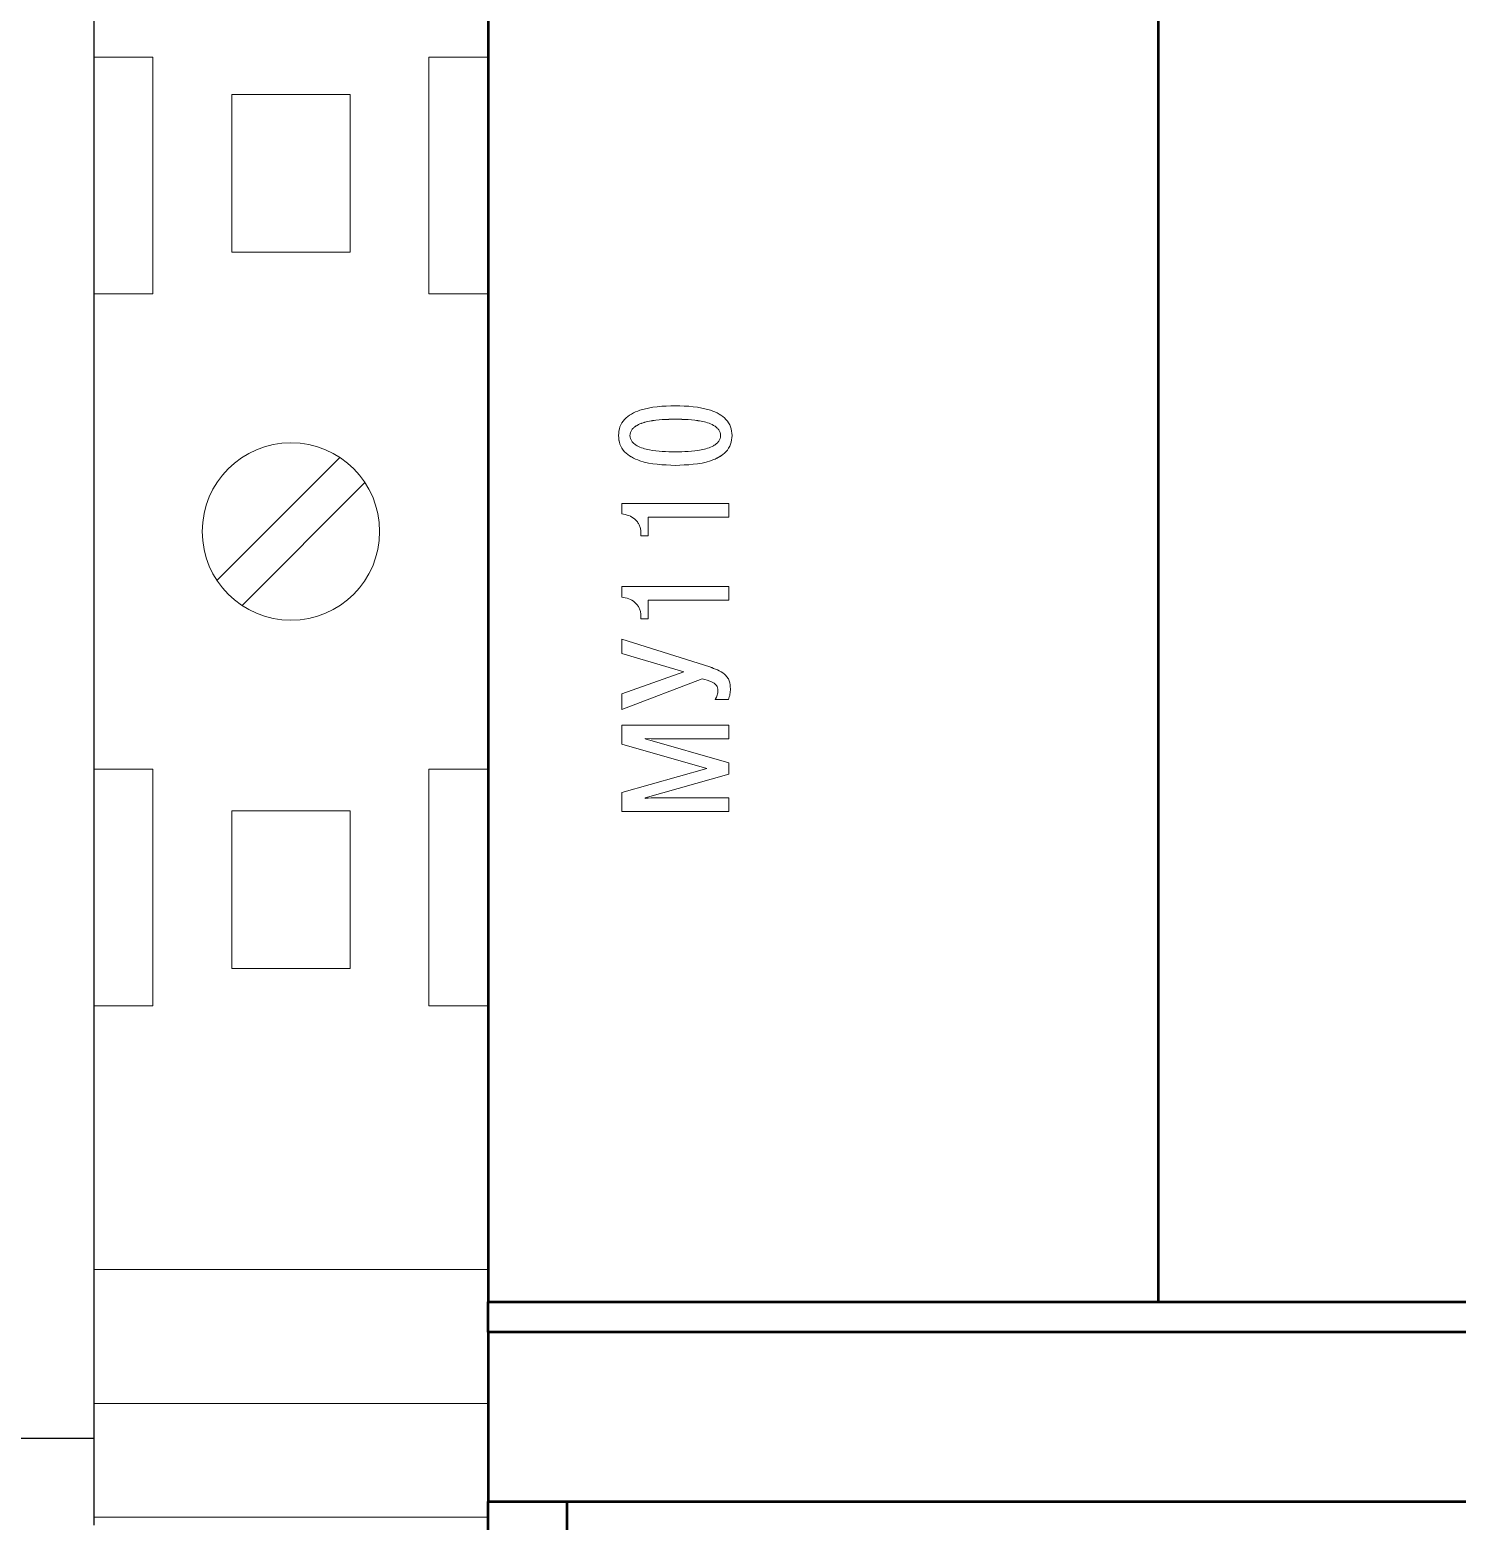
# Model space of a CAD drawing. Header units: millimetres. Extents: x 3520 to 8864, y 403 to 1747.
# Drawn here: x 7305.91 to 7342.12, y 1182.35 to 1220.17 of the extents above; entities that cross this region are included whole.
import ezdxf

# ---------------------------------------------------------------- set-up
doc = ezdxf.new("R2010")
doc.units = ezdxf.units.MM
doc.layers.add('main', color=5, linetype='Continuous', lineweight=50)
doc.layers.add('Стерка', color=7, linetype='Continuous', lineweight=15)
doc.layers.add('text', color=250, linetype='Continuous')

msp = doc.modelspace()

# ---------------------------------------------------------------- linework, layer by layer
at = {"layer": 'main', "color": 0, "lineweight": 25}
for p, q in [((7307.534, 1230.452, 1518.358), (7307.534, 1184.452, 1518.358)), ((7307.534, 1184.452, 1518.358), (7304.534, 1184.452, 1518.358)), ((7307.534, 1184.452, 1518.358), (7307.534, 1182.252, 1518.358))]:
    msp.add_line(p, q, dxfattribs=at)
at = {"layer": 'main', "color": 0, "linetype": 'Continuous'}
for p, q in [((7317.534, 1227.136, 1518.358), (7317.534, 1187.917, 1518.358)), ((7334.534, 1227.136, 1518.358), (7334.534, 1187.917, 1518.358)), ((7317.534, 1187.917, 1518.358), (7380.534, 1187.917, 1518.358)), ((7317.534, 1187.143, 1518.358), (7317.534, 1187.917, 1518.358)), ((7380.534, 1187.143, 1518.358), (7317.534, 1187.143, 1518.358)), ((7317.534, 1187.143, 1518.358), (7317.534, 1182.85, 1518.358)), ((7317.534, 1182.85, 1518.358), (7380.534, 1182.85, 1518.358)), ((7317.534, 1160.65, 1518.358), (7317.534, 1182.85, 1518.358)), ((7319.534, 1182.85, 1518.358), (7319.534, 1176.85, 1518.358))]:
    msp.add_line(p, q, dxfattribs=at)
at = {"layer": 'text', "color": 0, "linetype": 'Continuous', "lineweight": 15}
for p, q in [((7320.925, 1208.161, 1518.358), (7320.925, 1207.898, 1518.358)), ((7323.642, 1208.161, 1518.358), (7320.925, 1208.161, 1518.358)), ((7323.642, 1208.161, 1518.358), (7323.642, 1207.816, 1518.358)), ((7320.925, 1207.898, 1518.358), (7320.925, 1207.898, 1518.358)), ((7321.6, 1207.816, 1518.358), (7323.642, 1207.816, 1518.358)), ((7321.6, 1207.816, 1518.358), (7321.6, 1207.343, 1518.358)), ((7321.6, 1207.816, 1518.358), (7323.642, 1207.816, 1518.358)), ((7323.642, 1207.816, 1518.358), (7323.642, 1207.816, 1518.358)), ((7321.41, 1207.44, 1518.358), (7321.41, 1207.343, 1518.358)), ((7321.41, 1207.343, 1518.358), (7321.6, 1207.343, 1518.358)), ((7323.642, 1206.053, 1518.358), (7320.925, 1206.053, 1518.358)), ((7323.642, 1206.053, 1518.358), (7320.925, 1206.053, 1518.358)), ((7320.925, 1206.053, 1518.358), (7320.925, 1205.789, 1518.358)), ((7320.925, 1206.053, 1518.358), (7320.925, 1206.053, 1518.358)), ((7323.642, 1206.053, 1518.358), (7323.642, 1205.708, 1518.358)), ((7323.642, 1206.053, 1518.358), (7323.642, 1206.053, 1518.358)), ((7321.6, 1205.708, 1518.358), (7323.642, 1205.708, 1518.358)), ((7321.6, 1205.708, 1518.358), (7321.6, 1205.234, 1518.358)), ((7321.41, 1205.331, 1518.358), (7321.41, 1205.234, 1518.358)), ((7321.41, 1205.234, 1518.358), (7321.6, 1205.234, 1518.358)), ((7323.157, 1204.016, 1518.358), (7320.925, 1204.718, 1518.358)), ((7320.925, 1204.718, 1518.358), (7320.925, 1204.717, 1518.358)), ((7323.157, 1204.015, 1518.358), (7320.925, 1204.717, 1518.358)), ((7320.925, 1204.717, 1518.358), (7320.925, 1204.36, 1518.358)), ((7320.925, 1204.36, 1518.358), (7322.501, 1203.895, 1518.358)), ((7322.501, 1203.895, 1518.358), (7320.925, 1203.333, 1518.358)), ((7322.501, 1203.895, 1518.358), (7320.925, 1203.333, 1518.358)), ((7323.157, 1204.016, 1518.358), (7323.157, 1204.015, 1518.358)), ((7320.925, 1202.933, 1518.358), (7322.966, 1203.717, 1518.358)), ((7320.925, 1203.333, 1518.358), (7320.925, 1202.933, 1518.358)), ((7320.925, 1203.333, 1518.358), (7320.925, 1203.333, 1518.358)), ((7323.3, 1203.193, 1518.358), (7323.63, 1203.193, 1518.358)), ((7323.3, 1203.193, 1518.358), (7323.3, 1203.193, 1518.358)), ((7323.366, 1203.422, 1518.358), (7323.366, 1203.422, 1518.358)), ((7323.681, 1203.461, 1518.358), (7323.681, 1203.461, 1518.358)), ((7323.642, 1202.537, 1518.358), (7320.925, 1202.537, 1518.358)), ((7320.925, 1202.537, 1518.358), (7320.925, 1202.056, 1518.358)), ((7323.642, 1202.537, 1518.358), (7320.925, 1202.537, 1518.358)), ((7320.925, 1202.537, 1518.358), (7320.925, 1202.537, 1518.358)), ((7323.642, 1202.537, 1518.358), (7323.642, 1202.192, 1518.358)), ((7323.642, 1202.537, 1518.358), (7323.642, 1202.537, 1518.358)), ((7320.925, 1202.056, 1518.358), (7323.087, 1201.444, 1518.358)), ((7321.523, 1202.203, 1518.358), (7321.67, 1202.192, 1518.358)), ((7321.523, 1202.203, 1518.358), (7321.523, 1202.192, 1518.358)), ((7323.642, 1201.588, 1518.358), (7321.523, 1202.192, 1518.358)), ((7323.642, 1201.587, 1518.358), (7321.523, 1202.192, 1518.358)), ((7321.67, 1202.192, 1518.358), (7323.642, 1202.192, 1518.358)), ((7323.087, 1201.444, 1518.358), (7320.925, 1200.832, 1518.358)), ((7323.087, 1201.444, 1518.358), (7320.925, 1200.832, 1518.358)), ((7321.523, 1200.696, 1518.358), (7323.642, 1201.3, 1518.358)), ((7323.642, 1201.588, 1518.358), (7323.642, 1201.587, 1518.358)), ((7323.642, 1201.587, 1518.358), (7323.642, 1201.3, 1518.358)), ((7320.925, 1200.832, 1518.358), (7320.925, 1200.351, 1518.358)), ((7320.925, 1200.832, 1518.358), (7320.925, 1200.832, 1518.358)), ((7321.67, 1200.697, 1518.358), (7321.523, 1200.685, 1518.358)), ((7321.523, 1200.696, 1518.358), (7321.523, 1200.684, 1518.358)), ((7321.67, 1200.696, 1518.358), (7321.523, 1200.684, 1518.358)), ((7323.642, 1200.697, 1518.358), (7321.67, 1200.697, 1518.358)), ((7321.67, 1200.697, 1518.358), (7321.67, 1200.696, 1518.358)), ((7323.642, 1200.696, 1518.358), (7321.67, 1200.696, 1518.358)), ((7323.642, 1200.697, 1518.358), (7323.642, 1200.696, 1518.358)), ((7323.642, 1200.696, 1518.358), (7323.642, 1200.351, 1518.358)), ((7320.925, 1200.351, 1518.358), (7323.642, 1200.351, 1518.358))]:
    msp.add_line(p, q, dxfattribs=at)
for points, knots in [([(7322.283, 1210.642, 1518.358), (7321.978, 1210.632, 1518.358), (7321.593, 1210.619, 1518.358), (7321.172, 1210.441, 1518.358), (7320.99, 1210.304, 1518.358), (7320.862, 1210.112, 1518.358), (7320.85, 1209.962, 1518.358), (7320.844, 1209.886, 1518.358)], [0, 0, 0, 0, 0.500021, 0.630805, 0.752423, 0.874993, 1, 1, 1, 1]), ([(7323.724, 1209.886, 1518.358), (7323.718, 1209.962, 1518.358), (7323.706, 1210.113, 1518.358), (7323.578, 1210.304, 1518.358), (7323.395, 1210.44, 1518.358), (7322.974, 1210.619, 1518.358), (7322.589, 1210.632, 1518.358), (7322.283, 1210.642, 1518.358)], [0, 0, 0, 0, 0.124943, 0.248057, 0.368046, 0.499975, 1, 1, 1, 1]), ([(7322.283, 1210.301, 1518.358), (7322.063, 1210.295, 1518.358), (7321.733, 1210.288, 1518.358), (7321.379, 1210.189, 1518.358), (7321.237, 1210.095, 1518.358), (7321.179, 1210.033, 1518.358), (7321.142, 1209.962, 1518.358), (7321.137, 1209.911, 1518.358), (7321.135, 1209.886, 1518.358)], [0, 0, 0, 0, 0.5004747, 0.7501094, 0.8218441, 0.8844877, 0.9421475, 1, 1, 1, 1]), ([(7322.283, 1210.3, 1518.358), (7322.063, 1210.295, 1518.358), (7321.733, 1210.287, 1518.358), (7321.379, 1210.188, 1518.358), (7321.237, 1210.095, 1518.358), (7321.179, 1210.033, 1518.358), (7321.142, 1209.962, 1518.358), (7321.137, 1209.911, 1518.358), (7321.135, 1209.885, 1518.358)], [0, 0, 0, 0, 0.500483, 0.750119, 0.821854, 0.884496, 0.942152, 1, 1, 1, 1]), ([(7323.432, 1209.886, 1518.358), (7323.43, 1209.911, 1518.358), (7323.425, 1209.962, 1518.358), (7323.388, 1210.033, 1518.358), (7323.33, 1210.095, 1518.358), (7323.188, 1210.189, 1518.358), (7322.833, 1210.288, 1518.358), (7322.503, 1210.295, 1518.358), (7322.283, 1210.301, 1518.358)], [0, 0, 0, 0, 0.057798, 0.115446, 0.178103, 0.249859, 0.499504, 1, 1, 1, 1]), ([(7322.283, 1210.3, 1518.358), (7322.283, 1210.3, 1518.358), (7322.283, 1210.301, 1518.358), (7322.283, 1210.301, 1518.358), (7322.283, 1210.301, 1518.358)], [0, 0, 0, 0, 0.500004, 1, 1, 1, 1]), ([(7323.432, 1209.885, 1518.358), (7323.43, 1209.911, 1518.358), (7323.425, 1209.962, 1518.358), (7323.388, 1210.033, 1518.358), (7323.33, 1210.095, 1518.358), (7323.188, 1210.189, 1518.358), (7322.833, 1210.287, 1518.358), (7322.503, 1210.295, 1518.358), (7322.283, 1210.3, 1518.358)], [0, 0, 0, 0, 0.057794, 0.115437, 0.178094, 0.249847, 0.499495, 1, 1, 1, 1]), ([(7320.844, 1209.886, 1518.358), (7320.85, 1209.81, 1518.358), (7320.862, 1209.659, 1518.358), (7320.99, 1209.467, 1518.358), (7321.172, 1209.331, 1518.358), (7321.592, 1209.152, 1518.358), (7321.978, 1209.139, 1518.358), (7322.283, 1209.129, 1518.358)], [0, 0, 0, 0, 0.124945, 0.248063, 0.368051, 0.499977, 1, 1, 1, 1]), ([(7320.844, 1209.885, 1518.358), (7320.844, 1209.885, 1518.358), (7320.844, 1209.885, 1518.358), (7320.844, 1209.886, 1518.358), (7320.844, 1209.886, 1518.358)], [0, 0, 0, 0, 0.500004, 1, 1, 1, 1]), ([(7320.844, 1209.885, 1518.358), (7320.85, 1209.809, 1518.358), (7320.862, 1209.658, 1518.358), (7320.988, 1209.469, 1518.358), (7321.17, 1209.331, 1518.358), (7321.59, 1209.152, 1518.358), (7321.978, 1209.139, 1518.358), (7322.283, 1209.129, 1518.358)], [0, 0, 0, 0, 0.124936, 0.24805, 0.364543, 0.499971, 1, 1, 1, 1]), ([(7321.135, 1209.886, 1518.358), (7321.137, 1209.86, 1518.358), (7321.142, 1209.809, 1518.358), (7321.179, 1209.738, 1518.358), (7321.237, 1209.676, 1518.358), (7321.379, 1209.582, 1518.358), (7321.733, 1209.483, 1518.358), (7322.063, 1209.476, 1518.358), (7322.283, 1209.47, 1518.358)], [0, 0, 0, 0, 0.057809, 0.115462, 0.178116, 0.249856, 0.499501, 1, 1, 1, 1]), ([(7321.135, 1209.885, 1518.358), (7321.135, 1209.885, 1518.358), (7321.135, 1209.885, 1518.358), (7321.135, 1209.886, 1518.358), (7321.135, 1209.886, 1518.358)], [0, 0, 0, 0, 0.500004, 1, 1, 1, 1]), ([(7322.283, 1209.129, 1518.358), (7322.589, 1209.139, 1518.358), (7322.974, 1209.152, 1518.358), (7323.395, 1209.33, 1518.358), (7323.577, 1209.466, 1518.358), (7323.706, 1209.659, 1518.358), (7323.718, 1209.809, 1518.358), (7323.724, 1209.886, 1518.358)], [0, 0, 0, 0, 0.5000234, 0.6308116, 0.7524294, 0.8749947, 1, 1, 1, 1]), ([(7322.283, 1209.47, 1518.358), (7322.503, 1209.475, 1518.358), (7322.833, 1209.483, 1518.358), (7323.188, 1209.582, 1518.358), (7323.33, 1209.676, 1518.358), (7323.388, 1209.738, 1518.358), (7323.425, 1209.809, 1518.358), (7323.43, 1209.86, 1518.358), (7323.432, 1209.886, 1518.358)], [0, 0, 0, 0, 0.500477, 0.750112, 0.821834, 0.884477, 0.942139, 1, 1, 1, 1]), ([(7322.283, 1209.129, 1518.358), (7322.589, 1209.139, 1518.358), (7322.977, 1209.152, 1518.358), (7323.398, 1209.331, 1518.358), (7323.579, 1209.469, 1518.358), (7323.706, 1209.659, 1518.358), (7323.718, 1209.809, 1518.358), (7323.724, 1209.885, 1518.358)], [0, 0, 0, 0, 0.500025, 0.635651, 0.752447, 0.875004, 1, 1, 1, 1]), ([(7323.432, 1209.885, 1518.358), (7323.432, 1209.885, 1518.358), (7323.432, 1209.885, 1518.358), (7323.432, 1209.886, 1518.358), (7323.432, 1209.886, 1518.358)], [0, 0, 0, 0, 0.500004, 1, 1, 1, 1]), ([(7323.724, 1209.885, 1518.358), (7323.724, 1209.885, 1518.358), (7323.724, 1209.885, 1518.358), (7323.724, 1209.886, 1518.358), (7323.724, 1209.886, 1518.358)], [0, 0, 0, 0, 0.500004, 1, 1, 1, 1]), ([(7322.283, 1209.129, 1518.358), (7322.283, 1209.129, 1518.358), (7322.283, 1209.129, 1518.358), (7322.283, 1209.129, 1518.358), (7322.283, 1209.129, 1518.358)], [0, 0, 0, 0, 0.500002, 1, 1, 1, 1]), ([(7320.925, 1207.898, 1518.358), (7320.986, 1207.887, 1518.358), (7321.106, 1207.867, 1518.358), (7321.24, 1207.785, 1518.358), (7321.325, 1207.696, 1518.358), (7321.373, 1207.618, 1518.358), (7321.404, 1207.532, 1518.358), (7321.408, 1207.47, 1518.358), (7321.41, 1207.44, 1518.358)], [0, 0, 0, 0, 0.249849, 0.49943, 0.626542, 0.74977, 0.873719, 1, 1, 1, 1]), ([(7320.925, 1207.898, 1518.358), (7320.986, 1207.887, 1518.358), (7321.107, 1207.867, 1518.358), (7321.238, 1207.783, 1518.358), (7321.307, 1207.719, 1518.358), (7321.324, 1207.692, 1518.358), (7321.325, 1207.691, 1518.358)], [0, 0, 0, 0, 0.396016, 0.791594, 0.992974, 1, 1, 1, 1]), ([(7320.925, 1205.789, 1518.358), (7320.986, 1205.779, 1518.358), (7321.106, 1205.758, 1518.358), (7321.24, 1205.676, 1518.358), (7321.325, 1205.588, 1518.358), (7321.373, 1205.51, 1518.358), (7321.404, 1205.423, 1518.358), (7321.408, 1205.362, 1518.358), (7321.41, 1205.331, 1518.358)], [0, 0, 0, 0, 0.24985, 0.499428, 0.626543, 0.749773, 0.873719, 1, 1, 1, 1]), ([(7323.681, 1203.461, 1518.358), (7323.678, 1203.531, 1518.358), (7323.674, 1203.636, 1518.358), (7323.606, 1203.76, 1518.358), (7323.46, 1203.911, 1518.358), (7323.291, 1203.969, 1518.358), (7323.157, 1204.016, 1518.358)], [0, 0, 0, 0, 0.249926, 0.371052, 0.500487, 1, 1, 1, 1]), ([(7323.681, 1203.461, 1518.358), (7323.678, 1203.531, 1518.358), (7323.674, 1203.636, 1518.358), (7323.606, 1203.76, 1518.358), (7323.46, 1203.91, 1518.358), (7323.291, 1203.969, 1518.358), (7323.157, 1204.015, 1518.358)], [0, 0, 0, 0, 0.249936, 0.37114, 0.500502, 1, 1, 1, 1]), ([(7322.966, 1203.717, 1518.358), (7323.054, 1203.694, 1518.358), (7323.166, 1203.665, 1518.358), (7323.283, 1203.596, 1518.358), (7323.333, 1203.55, 1518.358), (7323.363, 1203.49, 1518.358), (7323.365, 1203.444, 1518.358), (7323.366, 1203.422, 1518.358)], [0, 0, 0, 0, 0.500321, 0.637034, 0.750462, 0.875007, 1, 1, 1, 1]), ([(7323.366, 1203.422, 1518.358), (7323.362, 1203.382, 1518.358), (7323.355, 1203.302, 1518.358), (7323.318, 1203.23, 1518.358), (7323.3, 1203.193, 1518.358)], [0, 0, 0, 0, 0.4998033, 1, 1, 1, 1]), ([(7323.366, 1203.422, 1518.358), (7323.362, 1203.382, 1518.358), (7323.355, 1203.301, 1518.358), (7323.318, 1203.229, 1518.358), (7323.3, 1203.193, 1518.358)], [0, 0, 0, 0, 0.49982, 1, 1, 1, 1]), ([(7323.63, 1203.193, 1518.358), (7323.647, 1203.236, 1518.358), (7323.68, 1203.322, 1518.358), (7323.681, 1203.414, 1518.358), (7323.681, 1203.461, 1518.358)], [0, 0, 0, 0, 0.49968, 1, 1, 1, 1])]:
    msp.add_open_spline(points, degree=3, knots=knots, dxfattribs=at)
at = {"layer": 'Стерка', "color": 7}
for p, q in [((7307.534, 1232.452, 1518.358), (7307.534, 1182.452, 1518.358)), ((7317.534, 1232.527, 1518.358), (7317.534, 1182.527, 1518.358)), ((7317.534, 1232.527, 1518.358), (7317.534, 1182.527, 1518.358)), ((7317.534, 1232.527, 1518.358), (7317.534, 1182.527, 1518.358)), ((7317.534, 1232.527, 1518.358), (7317.534, 1182.527, 1518.358)), ((7317.534, 1232.527, 1518.358), (7317.534, 1182.527, 1518.358)), ((7317.534, 1182.527, 1518.358), (7317.534, 1232.527, 1518.358)), ((7317.534, 1182.527, 1518.358), (7317.534, 1232.527, 1518.358)), ((7317.534, 1232.527, 1518.358), (7317.534, 1182.527, 1518.358)), ((7317.534, 1182.527, 1518.358), (7317.534, 1232.527, 1518.358)), ((7317.534, 1182.527, 1518.358), (7317.534, 1232.527, 1518.358)), ((7317.534, 1232.527, 1518.358), (7317.534, 1182.527, 1518.358)), ((7317.534, 1232.452, 1518.358), (7317.534, 1182.452, 1518.358)), ((7317.534, 1182.452, 1518.358), (7317.534, 1232.452, 1518.358)), ((7317.534, 1182.452, 1518.358), (7317.534, 1232.452, 1518.358)), ((7317.534, 1232.452, 1518.358), (7317.534, 1182.452, 1518.358)), ((7317.534, 1232.452, 1518.358), (7317.534, 1182.452, 1518.358)), ((7317.534, 1230.027, 1518.358), (7317.534, 1185.027, 1518.358)), ((7317.534, 1230.027, 1518.358), (7317.534, 1185.027, 1518.358)), ((7317.534, 1229.952, 1518.358), (7317.534, 1184.952, 1518.358)), ((7317.534, 1229.952, 1518.358), (7317.534, 1184.952, 1518.358)), ((7317.534, 1228.527, 1518.358), (7317.534, 1186.527, 1518.358)), ((7317.534, 1228.527, 1518.358), (7317.534, 1186.527, 1518.358)), ((7317.534, 1225.027, 1518.358), (7317.534, 1190.027, 1518.358)), ((7317.534, 1225.027, 1518.358), (7317.534, 1190.027, 1518.358)), ((7317.534, 1224.952, 1518.358), (7317.534, 1189.952, 1518.358)), ((7317.534, 1224.952, 1518.358), (7317.534, 1189.952, 1518.358)), ((7317.534, 1224.952, 1518.358), (7317.534, 1189.952, 1518.358)), ((7317.534, 1185.027, 1518.358), (7317.534, 1220.027, 1518.358)), ((7317.534, 1185.027, 1518.358), (7317.534, 1220.027, 1518.358)), ((7317.534, 1184.952, 1518.358), (7317.534, 1219.952, 1518.358)), ((7317.534, 1184.952, 1518.358), (7317.534, 1219.952, 1518.358)), ((7317.534, 1184.952, 1518.358), (7317.534, 1219.952, 1518.358)), ((7309.034, 1219.482, 1518.358), (7307.534, 1219.482, 1518.358)), ((7309.034, 1213.482, 1518.358), (7309.034, 1219.482, 1518.358)), ((7316.034, 1213.482, 1518.358), (7316.034, 1219.482, 1518.358)), ((7316.034, 1219.482, 1518.358), (7317.534, 1219.482, 1518.358)), ((7311.034, 1214.533, 1518.358), (7311.034, 1218.533, 1518.358)), ((7311.034, 1218.533, 1518.358), (7312.534, 1218.533, 1518.358)), ((7312.534, 1218.533, 1518.358), (7314.034, 1218.533, 1518.358)), ((7314.034, 1218.533, 1518.358), (7314.034, 1214.533, 1518.358)), ((7314.034, 1214.533, 1518.358), (7311.034, 1214.533, 1518.358)), ((7307.534, 1213.482, 1518.358), (7309.034, 1213.482, 1518.358)), ((7317.534, 1213.482, 1518.358), (7316.034, 1213.482, 1518.358)), ((7317.534, 1202.527, 1518.358), (7317.534, 1212.527, 1518.358)), ((7317.534, 1202.527, 1518.358), (7317.534, 1212.527, 1518.358)), ((7317.534, 1202.452, 1518.358), (7317.534, 1212.452, 1518.358)), ((7317.534, 1202.452, 1518.358), (7317.534, 1212.452, 1518.358)), ((7317.534, 1202.452, 1518.358), (7317.534, 1212.452, 1518.358)), ((7310.657, 1206.211, 1518.358), (7313.775, 1209.329, 1518.358)), ((7311.293, 1205.575, 1518.358), (7314.411, 1208.693, 1518.358)), ((7317.534, 1207.527, 1518.358), (7317.534, 1197.527, 1518.358)), ((7317.534, 1207.527, 1518.358), (7317.534, 1197.527, 1518.358)), ((7317.534, 1207.452, 1518.358), (7317.534, 1197.452, 1518.358)), ((7317.534, 1207.452, 1518.358), (7317.534, 1197.452, 1518.358)), ((7317.534, 1207.452, 1518.358), (7317.534, 1197.452, 1518.358)), ((7307.534, 1201.422, 1518.358), (7309.034, 1201.422, 1518.358)), ((7309.034, 1201.422, 1518.358), (7309.034, 1195.422, 1518.358)), ((7317.534, 1201.422, 1518.358), (7316.034, 1201.422, 1518.358)), ((7316.034, 1201.422, 1518.358), (7316.034, 1195.422, 1518.358)), ((7314.034, 1200.371, 1518.358), (7311.034, 1200.371, 1518.358)), ((7311.034, 1200.371, 1518.358), (7311.034, 1196.371, 1518.358)), ((7314.034, 1196.371, 1518.358), (7314.034, 1200.371, 1518.358)), ((7311.034, 1196.371, 1518.358), (7312.534, 1196.371, 1518.358)), ((7312.534, 1196.371, 1518.358), (7314.034, 1196.371, 1518.358)), ((7309.034, 1195.422, 1518.358), (7307.534, 1195.422, 1518.358)), ((7316.034, 1195.422, 1518.358), (7317.534, 1195.422, 1518.358)), ((7317.534, 1188.731, 1518.358), (7307.534, 1188.731, 1518.358)), ((7317.534, 1185.334, 1518.358), (7307.534, 1185.334, 1518.358)), ((7317.534, 1182.452, 1518.358), (7307.534, 1182.452, 1518.358))]:
    msp.add_line(p, q, dxfattribs=at)
msp.add_circle((7312.534, 1207.452, 1518.358), 2.25, dxfattribs=at)

doc.saveas('drawing.dxf')
